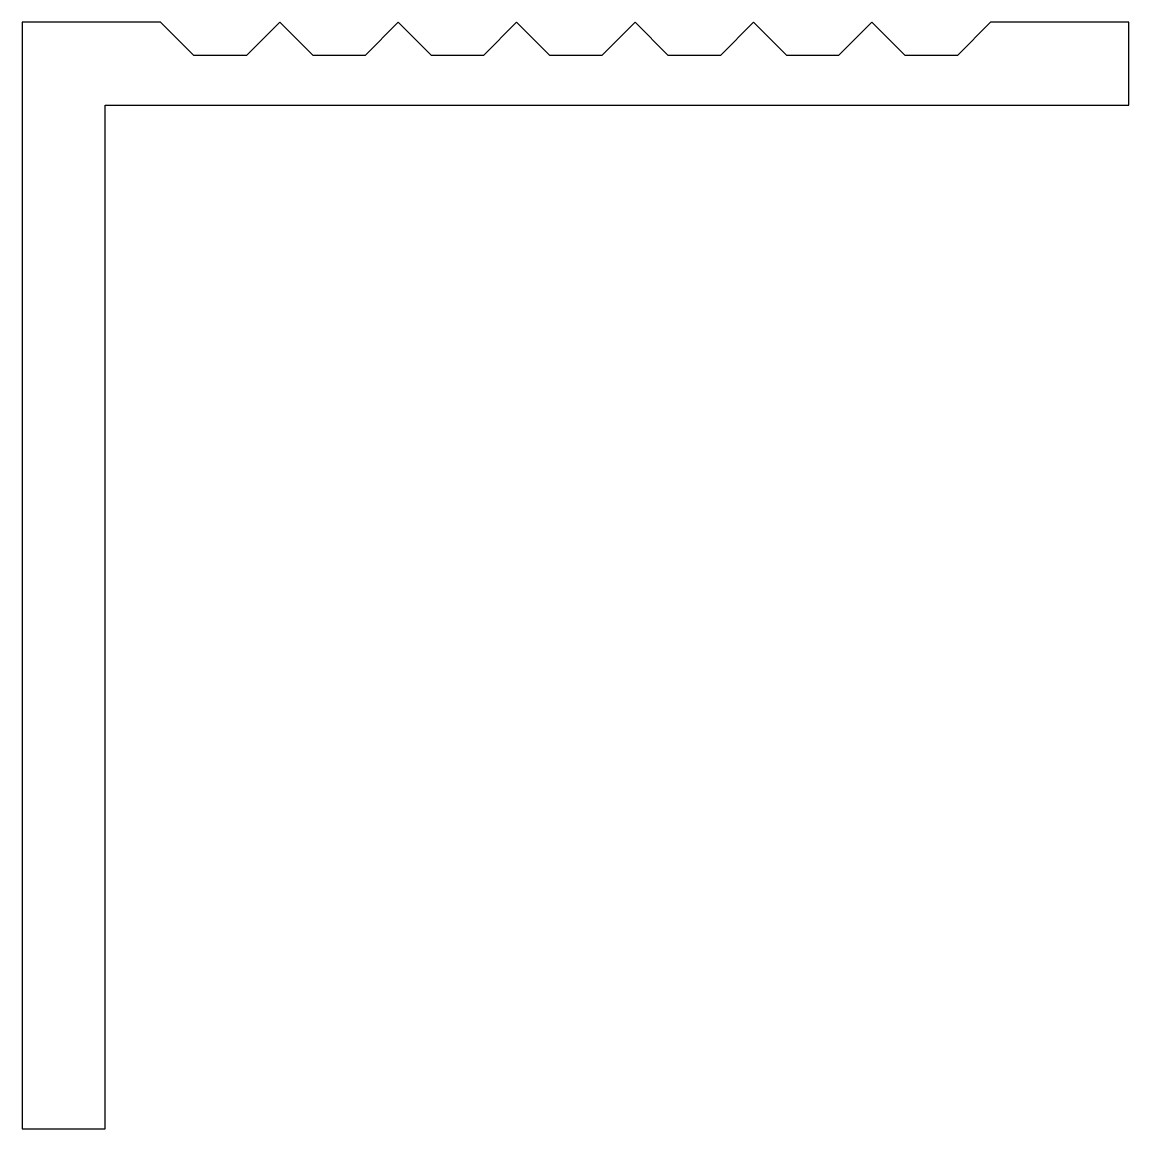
# Model space of a CAD drawing. Extents: x 254.9 to 274.9, y 241.3 to 261.3.
import ezdxf

# ---------------------------------------------------------------- set-up
doc = ezdxf.new("R2010")
doc.units = 0
doc.layers.add('ANA', color=220, linetype='CONTINUOUS')

msp = doc.modelspace()

# ---------------------------------------------------------------- linework, layer by layer
at = {"layer": 'ANA'}
msp.add_lwpolyline([(258.006, 260.692), (257.406, 261.292), (254.906, 261.292), (254.906, 241.292), (256.406, 241.292), (256.406, 259.792), (274.906, 259.792), (274.906, 261.292), (272.406, 261.292), (271.806, 260.692), (270.861, 260.692), (270.261, 261.292), (269.661, 260.692), (268.723, 260.692), (268.123, 261.292), (267.523, 260.692), (266.583, 260.692), (265.983, 261.292), (265.383, 260.692), (264.441, 260.692), (263.841, 261.292), (263.241, 260.692), (262.303, 260.692), (261.703, 261.292), (261.103, 260.692), (260.163, 260.692), (259.563, 261.292), (258.963, 260.692)], close=True, dxfattribs=at)

doc.saveas('drawing.dxf')
